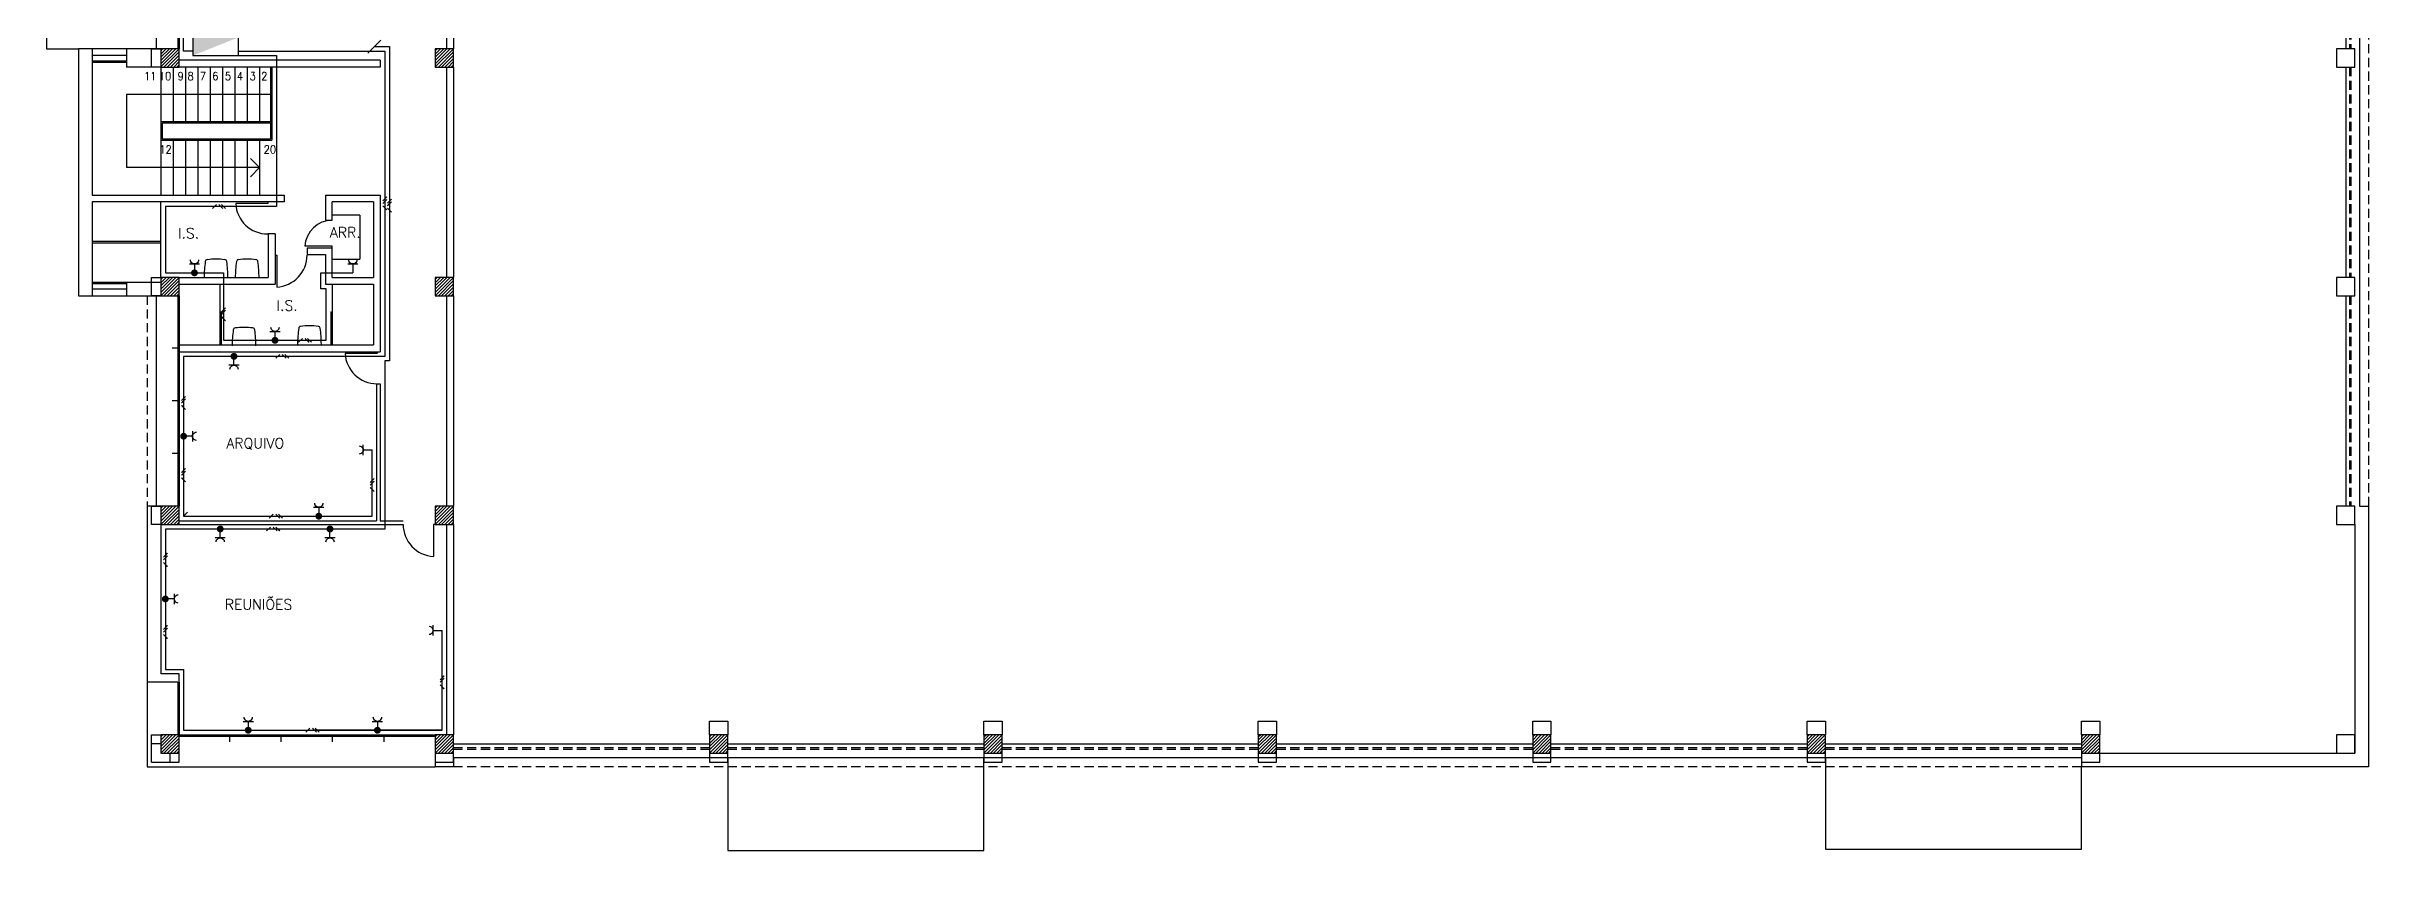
# Model space of a CAD drawing. Extents: x -9 to 600, y -23 to 65.
# Drawn here: x 392.5 to 443.3, y 10.8 to 28.4 of the extents above; entities that cross this region are included whole.
import ezdxf

# ---------------------------------------------------------------- set-up
doc = ezdxf.new("R2010")
doc.units = 0
doc.header["$LTSCALE"] = 0.8
doc.header["$MEASUREMENT"] = 0
doc.linetypes.add('HIDDEN', pattern=[0.375, 0.25, -0.125])
doc.layers.get('0').update_dxf_attribs({"color": 3, "linetype": 'CONTINUOUS'})
for name, color, linetype in [('0_FIOS', 3, 'CONTINUOUS'), ('Desenho base', 7, 'CONTINUOUS'), ('Quadros', 170, 'CONTINUOUS'), ('TOM', 4, 'CONTINUOUS'), ('Tomadas', 3, 'CONTINUOUS')]:
    doc.layers.add(name, color=color, linetype=linetype)
doc.styles.add('ROMANS', font='romans', dxfattribs={"width": 0.9})

# ---------------------------------------------------------------- blocks, each defined once
blk = doc.blocks.new('PE')
for p, q in [((5, 0), (5, 100)), ((0, 0), (5, 0))]:
    blk.add_line(p, q)
blk.add_arc((0, 0), 100, 0, 87.13402)
blk = doc.blocks.new('PD')
for p, q in [((-5, 0), (-5, 100)), ((0, 0), (-5, 0))]:
    blk.add_line(p, q)
blk.add_arc((0, 0), 100, 92.86598, 180)
blk = doc.blocks.new('*X26')
at = {"color": 0}
for p, q in [((15.8, 29.801), (16.199, 30.2)), ((15.8, 29.871), (16.129, 30.2)), ((15.8, 29.942), (16.058, 30.2)), ((15.8, 30.013), (15.987, 30.2)), ((15.8, 30.084), (15.916, 30.2)), ((15.8, 30.154), (15.846, 30.2)), ((15.87, 29.8), (16.2, 30.13)), ((15.941, 29.8), (16.2, 30.059)), ((16.011, 29.8), (16.2, 29.989)), ((16.082, 29.8), (16.2, 29.918)), ((16.153, 29.8), (16.2, 29.847))]:
    blk.add_line(p, q, dxfattribs=at)
blk = doc.blocks.new('QUAD')
for p, q in [((0, 0), (0, 0.4)), ((0, 0.4), (1, 0.4)), ((1, 0), (0, 0)), ((1, 0.4), (1, 0))]:
    blk.add_line(p, q)
blk.add_solid([(0, 0.4), (1, 0.4), (1, 0), (1, 0.4)])
blk = doc.blocks.new('MONO')
at = {"layer": '0_FIOS'}
for p, q in [((-3.36, -0.78), (-1.8, 0.78)), ((0.78, -0.78), (-0.78, 0.78)), ((1.8, -0.78), (0.24, 0.78))]:
    blk.add_line(p, q, dxfattribs=at)

msp = doc.modelspace()

# ---------------------------------------------------------------- linework, layer by layer
at = {"layer": 'Desenho base'}
for p, q in [((443.127, 47.948), (443.127, 18.348)), ((394.948, 34.54), (394.948, 28.348)), ((392.548, 32.948), (392.548, 28.348)), ((395.418, 32.948), (395.418, 28.348)), ((395.448, 32.948), (395.448, 28.348)), ((401.298, 32.948), (401.298, 28.348)), ((401.448, 32.948), (401.448, 28.348)), ((442.827, 32.948), (442.827, 28.348)), ((392.548, 28.348), (393.248, 28.348)), ((393.548, 28.348), (393.248, 28.348)), ((393.248, 28.348), (393.248, 22.948)), ((394.298, 28.348), (393.548, 28.348)), ((393.548, 28.348), (393.548, 25.148)), ((394.298, 28.198), (393.548, 28.198)), ((394.298, 28.078), (393.548, 28.078)), ((394.298, 28.048), (393.548, 28.048)), ((394.298, 28.348), (394.298, 27.948)), ((395.048, 28.348), (394.298, 28.348)), ((395.048, 27.948), (394.298, 27.948)), ((395.448, 28.348), (395.048, 28.348)), ((395.048, 28.348), (395.048, 27.948)), ((395.048, 27.948), (395.048, 26.748)), ((395.048, 27.948), (395.448, 27.948)), ((395.318, 27.948), (395.318, 26.748)), ((395.448, 27.948), (395.448, 28.348)), ((399.848, 28.098), (395.448, 28.098)), ((399.848, 27.948), (395.448, 27.948)), ((395.588, 27.948), (395.588, 26.748)), ((395.858, 27.948), (395.858, 26.748)), ((396.128, 27.948), (396.128, 26.748)), ((396.398, 27.948), (396.398, 26.748)), ((396.668, 27.948), (396.668, 26.748)), ((396.938, 27.948), (396.938, 26.748)), ((397.208, 27.948), (397.208, 26.748)), ((397.448, 27.948), (397.448, 26.378)), ((397.478, 27.948), (397.478, 26.348)), ((399.848, 28.098), (399.848, 27.948)), ((401.448, 28.348), (401.048, 28.348)), ((401.048, 28.348), (401.048, 27.948)), ((401.048, 27.948), (401.448, 27.948)), ((401.298, 27.948), (401.298, 23.348)), ((401.448, 27.948), (401.448, 28.348)), ((401.448, 27.948), (401.448, 23.348)), ((443.027, 28.348), (442.627, 28.348)), ((442.627, 28.348), (442.627, 27.948)), ((442.627, 27.948), (443.027, 27.948)), ((442.827, 27.948), (442.827, 23.348)), ((443.027, 27.948), (443.027, 28.348)), ((397.448, 27.348), (394.298, 27.348)), ((394.298, 27.348), (394.298, 25.748)), ((395.048, 26.748), (395.048, 26.348)), ((397.448, 26.748), (395.048, 26.748)), ((395.078, 26.718), (395.078, 26.378)), ((397.448, 26.718), (395.078, 26.718)), ((395.048, 26.348), (395.048, 25.148)), ((395.048, 26.348), (397.478, 26.348)), ((395.078, 26.378), (397.448, 26.378)), ((395.318, 26.348), (395.318, 25.148)), ((395.588, 26.348), (395.588, 25.148)), ((395.858, 26.348), (395.858, 25.148)), ((396.128, 26.348), (396.128, 25.148)), ((396.398, 26.348), (396.398, 25.148)), ((396.668, 26.348), (396.668, 25.148)), ((396.938, 26.348), (396.938, 25.148)), ((397.208, 25.748), (397.008, 25.948)), ((397.208, 26.348), (397.208, 25.148)), ((397.208, 25.748), (394.298, 25.748)), ((397.208, 25.748), (397.008, 25.548)), ((393.548, 25.148), (397.748, 25.148)), ((397.748, 24.998), (393.548, 24.998)), ((393.548, 24.998), (393.548, 22.948)), ((395.048, 23.348), (395.048, 24.998)), ((397.748, 25.148), (397.748, 24.998)), ((398.648, 25.148), (399.848, 25.148)), ((398.648, 25.148), (398.648, 24.598)), ((398.798, 24.598), (398.798, 24.998)), ((399.698, 24.998), (398.798, 24.998)), ((399.698, 24.998), (399.698, 23.348)), ((399.848, 25.148), (399.848, 21.723)), ((398.648, 24.598), (398.798, 24.598)), ((399.398, 24.708), (398.798, 24.708)), ((399.398, 24.708), (399.398, 23.748)), ((393.548, 24.138), (395.048, 24.138)), ((393.548, 24.108), (395.048, 24.108)), ((397.548, 24.298), (397.398, 24.298)), ((397.398, 24.298), (397.398, 23.348)), ((397.548, 24.298), (397.548, 23.198)), ((398.248, 23.998), (398.248, 23.848)), ((398.248, 23.998), (398.798, 23.998)), ((398.798, 23.348), (398.798, 23.998)), ((398.248, 23.848), (398.648, 23.848)), ((398.648, 23.848), (398.648, 23.198)), ((398.798, 23.748), (399.398, 23.748)), ((393.248, 22.948), (393.548, 22.948)), ((393.548, 23.248), (394.298, 23.248)), ((393.548, 23.218), (394.298, 23.218)), ((393.548, 23.098), (394.298, 23.098)), ((393.548, 22.948), (394.298, 22.948)), ((394.298, 23.248), (394.298, 22.948)), ((394.298, 23.248), (395.048, 23.248)), ((394.298, 22.948), (395.048, 22.948)), ((394.948, 22.948), (394.948, 18.348)), ((395.448, 23.348), (395.048, 23.348)), ((395.048, 23.348), (395.048, 22.948)), ((395.048, 22.948), (395.448, 22.948)), ((395.418, 22.948), (395.418, 18.348)), ((395.448, 23.348), (397.398, 23.348)), ((395.448, 22.948), (395.448, 23.348)), ((395.448, 23.198), (397.548, 23.198)), ((395.448, 22.948), (395.448, 18.348)), ((396.348, 21.873), (396.348, 23.198)), ((398.648, 23.198), (399.698, 23.198)), ((398.798, 23.348), (399.698, 23.348)), ((398.798, 23.198), (398.798, 21.873)), ((399.698, 23.198), (399.698, 21.873)), ((401.448, 23.348), (401.048, 23.348)), ((401.048, 23.348), (401.048, 22.948)), ((401.048, 22.948), (401.448, 22.948)), ((401.298, 22.948), (401.298, 18.348)), ((401.448, 22.948), (401.448, 23.348)), ((401.448, 22.948), (401.448, 18.348)), ((443.027, 23.348), (442.627, 23.348)), ((442.627, 23.348), (442.627, 22.948)), ((442.627, 22.948), (443.027, 22.948)), ((442.827, 22.948), (442.827, 18.348)), ((443.027, 22.948), (443.027, 23.348)), ((396.348, 22.598), (396.378, 22.598)), ((396.378, 21.873), (396.378, 22.598)), ((398.768, 22.598), (398.798, 22.598)), ((398.768, 22.598), (398.768, 21.873)), ((395.448, 21.873), (399.698, 21.873)), ((395.448, 21.798), (395.298, 21.798)), ((395.448, 21.723), (399.848, 21.723)), ((399.768, 21.023), (399.848, 21.023)), ((395.448, 20.648), (395.298, 20.648)), ((395.448, 19.498), (395.298, 19.498)), ((394.748, 18.348), (394.748, 14.498)), ((395.048, 18.348), (394.748, 18.348)), ((395.448, 18.348), (395.048, 18.348)), ((395.048, 18.348), (395.048, 17.948)), ((395.448, 17.948), (395.448, 18.348)), ((401.448, 18.348), (401.048, 18.348)), ((401.048, 18.348), (401.048, 17.948)), ((401.448, 17.948), (401.448, 18.348)), ((443.027, 18.348), (442.627, 18.348)), ((442.627, 18.348), (442.627, 17.948)), ((443.027, 17.948), (443.027, 18.348)), ((443.127, 18.348), (443.327, 18.348)), ((443.327, 18.348), (443.327, 12.648)), ((395.048, 17.948), (395.048, 14.678)), ((395.048, 17.948), (395.448, 17.948)), ((401.048, 17.948), (401.448, 17.948)), ((401.298, 17.948), (401.298, 13.348)), ((401.448, 17.948), (401.448, 13.348)), ((442.627, 17.948), (443.027, 17.948)), ((443.027, 17.948), (443.027, 12.948)), ((394.748, 14.498), (394.748, 12.648)), ((395.418, 14.498), (394.748, 14.498)), ((395.448, 14.678), (395.048, 14.678)), ((395.418, 14.498), (395.418, 13.348)), ((395.448, 14.498), (395.448, 14.678)), ((395.448, 14.498), (395.448, 13.348)), ((394.848, 13.348), (395.048, 13.348)), ((394.848, 12.748), (394.848, 13.348)), ((395.448, 13.348), (395.048, 13.348)), ((395.048, 13.348), (395.048, 12.948)), ((395.448, 13.348), (401.048, 13.348)), ((395.448, 12.948), (395.448, 13.348)), ((395.448, 13.318), (401.048, 13.318)), ((396.548, 13.348), (396.548, 13.198)), ((397.673, 13.348), (397.673, 13.198)), ((398.798, 13.348), (398.798, 13.198)), ((399.923, 13.348), (399.923, 13.198)), ((401.448, 13.348), (401.048, 13.348)), ((401.048, 13.348), (401.048, 12.948)), ((401.448, 12.948), (401.448, 13.348)), ((407.448, 13.348), (407.048, 13.348)), ((407.048, 13.348), (407.048, 12.948)), ((407.448, 12.948), (407.448, 13.348)), ((413.448, 13.348), (413.048, 13.348)), ((413.048, 13.348), (413.048, 12.948)), ((413.448, 12.948), (413.448, 13.348)), ((419.448, 13.348), (419.048, 13.348)), ((419.048, 13.348), (419.048, 12.948)), ((419.448, 12.948), (419.448, 13.348)), ((425.448, 13.348), (425.048, 13.348)), ((425.048, 13.348), (425.048, 12.948)), ((425.448, 12.948), (425.448, 13.348)), ((431.448, 13.348), (431.048, 13.348)), ((431.048, 13.348), (431.048, 12.948)), ((431.448, 12.948), (431.448, 13.348)), ((437.448, 13.348), (437.048, 13.348)), ((437.048, 13.348), (437.048, 12.948)), ((437.448, 12.948), (437.448, 13.348)), ((443.027, 13.348), (442.627, 13.348)), ((442.627, 13.348), (442.627, 12.948)), ((443.027, 12.948), (443.027, 13.348)), ((395.048, 13.148), (394.848, 13.148)), ((394.848, 12.748), (395.448, 12.748)), ((395.048, 12.948), (395.448, 12.948)), ((395.248, 12.948), (395.248, 12.748)), ((395.448, 12.748), (395.448, 12.948)), ((401.048, 12.948), (401.048, 12.648)), ((401.048, 12.948), (401.448, 12.948)), ((401.448, 13.148), (407.048, 13.148)), ((437.048, 12.848), (401.448, 12.848)), ((401.448, 12.848), (401.448, 12.648)), ((407.048, 12.948), (407.448, 12.948)), ((407.448, 13.148), (413.048, 13.148)), ((407.448, 12.848), (407.448, 10.818)), ((413.048, 12.948), (413.448, 12.948)), ((413.048, 10.818), (413.048, 12.848)), ((413.448, 13.148), (419.048, 13.148)), ((419.048, 12.948), (419.448, 12.948)), ((419.448, 13.148), (425.048, 13.148)), ((425.048, 12.948), (425.448, 12.948)), ((425.448, 13.148), (431.048, 13.148)), ((431.048, 12.948), (431.448, 12.948)), ((431.448, 13.148), (437.048, 13.148)), ((431.448, 12.848), (431.448, 10.848)), ((437.048, 12.948), (437.448, 12.948)), ((437.048, 12.848), (437.048, 12.648)), ((437.448, 12.948), (443.027, 12.948)), ((442.627, 12.948), (443.027, 12.948)), ((394.748, 12.648), (401.048, 12.648)), ((401.448, 12.648), (401.048, 12.648)), ((437.048, 10.848), (437.048, 12.648)), ((443.327, 12.648), (437.048, 12.648)), ((407.448, 10.818), (413.048, 10.818)), ((431.448, 10.848), (437.048, 10.848))]:
    msp.add_line(p, q, dxfattribs=at)
at = {"layer": 'Desenho base', "linetype": 'HIDDEN'}
for p, q in [((443.327, 47.948), (443.327, 18.348)), ((442.907, 32.948), (442.907, 28.348)), ((442.937, 32.948), (442.937, 28.348)), ((442.907, 27.948), (442.907, 23.348)), ((442.937, 27.948), (442.937, 23.348)), ((394.748, 22.948), (394.748, 18.348)), ((442.907, 22.948), (442.907, 18.348)), ((442.937, 22.948), (442.937, 18.348)), ((401.448, 13.068), (407.048, 13.068)), ((401.448, 13.038), (407.048, 13.038)), ((407.448, 13.068), (413.048, 13.068)), ((407.448, 13.038), (413.048, 13.038)), ((413.448, 13.068), (419.048, 13.068)), ((413.448, 13.038), (419.048, 13.038)), ((419.448, 13.068), (425.048, 13.068)), ((419.448, 13.038), (425.048, 13.038)), ((425.448, 13.068), (431.048, 13.068)), ((425.448, 13.038), (431.048, 13.038)), ((431.448, 13.068), (437.048, 13.068)), ((431.448, 13.038), (437.048, 13.038)), ((437.048, 12.648), (401.448, 12.648))]:
    msp.add_line(p, q, dxfattribs=at)
at = {"layer": 'Desenho base', "linetype": 'Continuous'}
for p, q in [((399.768, 21.023), (399.768, 18.028)), ((399.848, 21.023), (399.848, 18.028)), ((395.448, 18.028), (399.768, 18.028)), ((395.448, 17.948), (400.348, 17.948)), ((399.848, 18.028), (400.348, 18.028))]:
    msp.add_line(p, q, dxfattribs=at)
at = {"layer": 'Desenho base'}
for points in [[(395.048, 27.948), (394.848, 27.948), (394.848, 28.348), (395.048, 28.348)], [(395.048, 22.948), (394.848, 22.948), (394.848, 23.348), (395.048, 23.348)], [(395.048, 17.948), (394.848, 17.948), (394.848, 18.348), (395.048, 18.348)], [(407.048, 13.348), (407.048, 13.648), (407.448, 13.648), (407.448, 13.348)], [(413.048, 13.348), (413.048, 13.648), (413.448, 13.648), (413.448, 13.348)], [(419.048, 13.348), (419.048, 13.648), (419.448, 13.648), (419.448, 13.348)], [(425.048, 13.348), (425.048, 13.648), (425.448, 13.648), (425.448, 13.348)], [(431.048, 13.348), (431.048, 13.648), (431.448, 13.648), (431.448, 13.348)], [(437.048, 13.348), (437.048, 13.648), (437.448, 13.648), (437.448, 13.348)], [(401.048, 12.948), (401.048, 12.748), (401.448, 12.748), (401.448, 12.948)], [(407.048, 12.948), (407.048, 12.748), (407.448, 12.748), (407.448, 12.948)], [(413.048, 12.948), (413.048, 12.748), (413.448, 12.748), (413.448, 12.948)], [(419.048, 12.948), (419.048, 12.748), (419.448, 12.748), (419.448, 12.948)], [(425.048, 12.948), (425.048, 12.748), (425.448, 12.748), (425.448, 12.948)], [(431.048, 12.948), (431.048, 12.748), (431.448, 12.748), (431.448, 12.948)], [(437.048, 12.948), (437.048, 12.748), (437.448, 12.748), (437.448, 12.948)]]:
    msp.add_lwpolyline(points, dxfattribs=at)
for points in [[(395.048, 27.948), (395.448, 27.948), (395.448, 28.348), (395.048, 28.348)], [(401.048, 27.948), (401.448, 27.948), (401.448, 28.348), (401.048, 28.348)], [(395.048, 22.948), (395.448, 22.948), (395.448, 23.348), (395.048, 23.348)], [(401.048, 22.948), (401.448, 22.948), (401.448, 23.348), (401.048, 23.348)], [(395.048, 17.948), (395.448, 17.948), (395.448, 18.348), (395.048, 18.348)], [(401.048, 17.948), (401.448, 17.948), (401.448, 18.348), (401.048, 18.348)], [(395.048, 12.948), (395.448, 12.948), (395.448, 13.348), (395.048, 13.348)], [(401.048, 12.948), (401.448, 12.948), (401.448, 13.348), (401.048, 13.348)], [(407.048, 12.948), (407.448, 12.948), (407.448, 13.348), (407.048, 13.348)], [(413.048, 12.948), (413.448, 12.948), (413.448, 13.348), (413.048, 13.348)], [(419.048, 12.948), (419.448, 12.948), (419.448, 13.348), (419.048, 13.348)], [(425.048, 12.948), (425.448, 12.948), (425.448, 13.348), (425.048, 13.348)], [(431.048, 12.948), (431.448, 12.948), (431.448, 13.348), (431.048, 13.348)], [(437.048, 12.948), (437.448, 12.948), (437.448, 13.348), (437.048, 13.348)]]:
    msp.add_lwpolyline(points, close=True, dxfattribs=at)
at = {"layer": 'Desenho base', "linetype": 'Continuous'}
for centre, radius, start, end in [((398.396, 23.348), 2.4, 171.6718, 180), ((396.069, 23.689), 0.048, 96.9277, 171.6718), ((396.256, 22.148), 1.6, 83.0723, 96.9277), ((396.443, 23.689), 0.048, 8.3282, 83.0723), ((394.116, 23.348), 2.4, 0, 8.3281), ((399.077, 23.348), 2.4, 171.6718, 180), ((396.75, 23.689), 0.048, 96.9277, 171.6718), ((396.937, 22.148), 1.6, 83.0723, 96.9277), ((397.124, 23.689), 0.048, 8.3282, 83.0723), ((394.797, 23.348), 2.4, 0, 8.3281), ((399.008, 21.856), 2.4, 171.6718, 180), ((396.68, 22.197), 0.048, 96.9277, 171.6718), ((396.868, 20.656), 1.6, 83.0723, 96.9277), ((397.055, 22.197), 0.048, 8.3282, 83.0723), ((394.728, 21.856), 2.4, 0, 8.3281), ((400.439, 21.89), 2.4, 171.6718, 180), ((398.112, 22.231), 0.048, 96.9277, 171.6718), ((398.299, 20.69), 1.6, 83.0723, 96.9277), ((398.486, 22.231), 0.048, 8.3282, 83.0723), ((396.159, 21.89), 2.4, 0, 8.3281)]:
    msp.add_arc(centre, radius, start, end, dxfattribs=at)
at = {"layer": 'TOM'}
for p, q in [((395.673, 23.642), (395.897, 23.642)), ((395.673, 23.642), (395.897, 23.642)), ((395.785, 23.642), (395.785, 23.448)), ((399.136, 23.642), (399.359, 23.642)), ((399.136, 23.642), (399.359, 23.642)), ((399.158, 23.732), (399.158, 23.751)), ((399.248, 23.642), (399.248, 23.448)), ((399.337, 23.732), (399.337, 23.751)), ((397.433, 22.167), (397.657, 22.167)), ((397.433, 22.167), (397.657, 22.167)), ((397.545, 22.167), (397.545, 21.973)), ((396.759, 21.429), (396.536, 21.429)), ((396.759, 21.429), (396.536, 21.429)), ((396.648, 21.429), (396.648, 21.623)), ((395.742, 19.876), (395.548, 19.876)), ((395.742, 19.987), (395.742, 19.764)), ((395.742, 19.987), (395.742, 19.764)), ((399.473, 19.464), (399.473, 19.687)), ((399.473, 19.464), (399.473, 19.687)), ((399.473, 19.576), (399.668, 19.576)), ((398.391, 18.322), (398.615, 18.322)), ((398.391, 18.322), (398.615, 18.322)), ((398.503, 18.322), (398.503, 18.128)), ((396.348, 17.654), (396.348, 17.848)), ((398.748, 17.654), (398.748, 17.848)), ((396.459, 17.654), (396.236, 17.654)), ((396.459, 17.654), (396.236, 17.654)), ((398.859, 17.654), (398.636, 17.654)), ((398.859, 17.654), (398.636, 17.654)), ((395.342, 16.319), (395.148, 16.319)), ((395.342, 16.431), (395.342, 16.207)), ((395.342, 16.431), (395.342, 16.207)), ((401.003, 15.519), (401.003, 15.743)), ((401.003, 15.519), (401.003, 15.743)), ((401.003, 15.631), (401.198, 15.631)), ((396.848, 13.642), (397.072, 13.642)), ((396.848, 13.642), (397.072, 13.642)), ((396.96, 13.642), (396.96, 13.448)), ((399.673, 13.642), (399.897, 13.642)), ((399.673, 13.642), (399.897, 13.642)), ((399.785, 13.642), (399.785, 13.448))]:
    msp.add_line(p, q, dxfattribs=at)
at = {"layer": 'TOM', "extrusion": (0, 0, -1)}
for centre, major_axis in [((395.785, 23.732), (0.0633, 0.0633)), ((399.248, 23.732), (0.0633, 0.0633)), ((397.545, 22.257), (0.0633, 0.0633)), ((396.648, 21.339), (-0.0633, -0.0633)), ((395.831, 19.876), (0.0633, -0.0633)), ((399.384, 19.576), (-0.0633, 0.0633)), ((398.503, 18.412), (0.0633, 0.0633)), ((396.348, 17.564), (-0.0633, -0.0633)), ((398.748, 17.564), (-0.0633, -0.0633)), ((395.431, 16.319), (0.0633, -0.0633)), ((400.914, 15.631), (-0.0633, 0.0633)), ((396.96, 13.732), (0.0633, 0.0633)), ((399.785, 13.732), (0.0633, 0.0633))]:
    msp.add_ellipse(centre, major_axis=major_axis, ratio=1, start_param=0.785398, end_param=3.926991, dxfattribs=at)
at = {"layer": 'Tomadas'}
for p, q in [((395.548, 28.298), (395.548, 43.398)), ((399.858, 28.536, 2.8), (399.572, 28.252, 2.8)), ((395.748, 28.298), (395.548, 28.298)), ((396.748, 28.298), (398.677, 28.298)), ((396.748, 28.298), (399.948, 28.298)), ((396.748, 28.198), (397.578, 28.198)), ((397.578, 28.198), (397.578, 24.898)), ((399.715, 28.394, 2.8), (400.048, 28.398)), ((399.948, 28.298), (399.948, 21.723)), ((400.048, 28.398), (400.048, 21.523)), ((397.578, 24.898), (395.148, 24.898)), ((395.148, 24.898), (395.148, 23.448)), ((396.176, 24.855), (396.263, 24.941)), ((396.319, 24.941), (396.406, 24.855)), ((396.376, 24.941), (396.462, 24.855)), ((397.578, 25.148), (397.578, 24.898)), ((399.904, 25.024), (399.991, 25.11)), ((399.904, 24.967), (399.991, 25.054)), ((399.991, 24.824), (399.904, 24.911)), ((400.004, 24.974), (400.091, 25.06)), ((400.004, 24.917), (400.091, 25.004)), ((400.091, 24.774), (400.004, 24.861)), ((395.148, 23.448), (396.423, 23.448)), ((396.423, 23.448), (396.423, 23.198)), ((398.548, 23.098), (398.548, 23.448)), ((398.548, 23.448), (398.898, 23.448)), ((398.898, 23.448), (399.248, 23.448)), ((396.423, 23.198), (396.423, 21.973)), ((398.668, 23.098), (398.548, 23.098)), ((398.668, 21.973), (398.668, 23.098)), ((396.379, 22.599), (396.466, 22.685)), ((396.379, 22.542), (396.466, 22.629)), ((396.466, 22.399), (396.379, 22.486)), ((396.423, 21.973), (398.668, 21.973)), ((398.059, 21.93), (398.146, 22.016)), ((398.202, 22.016), (398.289, 21.93)), ((398.259, 22.016), (398.346, 21.93)), ((399.948, 21.623), (395.548, 21.623)), ((395.548, 21.623), (395.548, 18.128)), ((397.748, 21.623), (395.548, 21.623)), ((397.561, 21.58), (397.648, 21.666)), ((397.704, 21.666), (397.791, 21.58)), ((397.761, 21.666), (397.847, 21.58)), ((399.948, 21.723), (399.948, 21.623)), ((400.048, 21.523), (399.948, 21.523)), ((399.948, 21.523), (399.948, 17.948)), ((395.504, 20.661), (395.591, 20.748)), ((395.504, 20.605), (395.591, 20.691)), ((395.591, 20.461), (395.504, 20.548)), ((399.668, 18.128), (399.668, 19.576)), ((395.504, 19.082), (395.591, 19.168)), ((395.504, 19.025), (395.591, 19.112)), ((395.591, 18.882), (395.504, 18.969)), ((399.624, 18.865), (399.711, 18.952)), ((399.624, 18.808), (399.711, 18.895)), ((399.711, 18.665), (399.624, 18.752)), ((399.948, 17.848), (395.148, 17.848)), ((395.148, 17.848), (395.148, 14.778)), ((395.548, 18.128), (395.634, 18.215)), ((395.548, 18.128), (399.668, 18.128)), ((397.361, 17.805), (397.448, 17.891)), ((397.504, 17.891), (397.591, 17.805)), ((397.561, 17.891), (397.647, 17.805)), ((397.564, 18.171), (397.651, 18.085)), ((397.621, 18.171), (397.707, 18.085)), ((399.948, 17.948), (399.948, 17.848)), ((395.104, 17.23), (395.191, 17.317)), ((395.104, 17.173), (395.191, 17.26)), ((395.191, 17.03), (395.104, 17.117)), ((395.104, 15.652), (395.191, 15.739)), ((395.104, 15.595), (395.191, 15.682)), ((395.191, 15.452), (395.104, 15.539)), ((401.198, 13.448), (401.198, 15.631)), ((395.148, 14.778), (395.448, 14.778)), ((395.448, 14.778), (395.548, 14.778)), ((395.548, 14.778), (395.548, 13.448)), ((401.154, 14.553), (401.241, 14.639)), ((401.154, 14.496), (401.241, 14.583)), ((401.241, 14.353), (401.154, 14.44)), ((395.548, 13.448), (401.198, 13.448)), ((398.223, 13.405), (398.31, 13.491)), ((398.366, 13.491), (398.453, 13.405)), ((401.198, 13.448), (398.373, 13.448)), ((398.423, 13.491), (398.509, 13.405))]:
    msp.add_line(p, q, dxfattribs=at)
at = {"layer": 'Tomadas', "ltscale": 0.5, "const_width": 0.075}
for points in [[(395.785, 23.411, -1), (395.785, 23.486, -1)], [(397.545, 21.936, -1), (397.545, 22.011, -1)], [(396.648, 21.661, -1), (396.648, 21.586, -1)], [(395.51, 19.876, -1), (395.585, 19.876, -1)], [(396.348, 17.886, -1), (396.348, 17.811, -1)], [(398.503, 18.091, -1), (398.503, 18.166, -1)], [(398.748, 17.886, -1), (398.748, 17.811, -1)], [(395.11, 16.319, -1), (395.185, 16.319, -1)], [(396.96, 13.411, -1), (396.96, 13.486, -1)], [(399.785, 13.411, -1), (399.785, 13.486, -1)]]:
    msp.add_lwpolyline(points, format="xyb", close=True, dxfattribs=at)

# ---------------------------------------------------------------- block references
at = {"layer": 'Desenho base'}
for p in [(379.248, -1.852), (385.248, -1.852), (379.248, -6.852), (385.248, -6.852), (379.248, -11.852), (385.248, -11.852), (379.248, -16.852), (385.248, -16.852), (391.248, -16.852), (397.248, -16.852), (403.248, -16.852), (409.248, -16.852), (415.248, -16.852), (421.248, -16.852)]:
    msp.add_blockref('*X26', p, dxfattribs=at)
for name, p, xscale, yscale, zscale, rotation in [('PD', (397.386, 24.998), 0.006999999999999999, 0.006999999999999999, 0.006999999999999999, 90), ('PE', (398.798, 23.998), 0.006, 0.006, 0.006, 90), ('PD', (397.548, 23.838), 0.006999999999999999, 0.006999999999999999, 0.006999999999999999, 180), ('PD', (399.777, 21.723), 0.006999999999999999, 0.006999999999999999, 0.006999999999999999, 90), ('PE', (401.048, 17.948), 0.006999999999999999, 0.006999999999999999, 0.006999999999999999, 180)]:
    msp.add_blockref(name, p, dxfattribs=dict(at, xscale=xscale, yscale=yscale, zscale=zscale, rotation=rotation))
at = {"layer": 'Quadros', "ltscale": 0.5, "xscale": -1, "rotation": 359.9999999999873}
msp.add_blockref('QUAD', (396.748, 28.198), dxfattribs=at)
at = {"layer": 'Tomadas', "xscale": 0.05560094617944675, "yscale": 0.05560094617944675, "zscale": 0.05560094617944675}
for p in [(396.363, 24.898), (398.246, 21.973), (397.748, 21.623), (397.548, 17.848), (397.608, 18.128), (398.409, 13.448)]:
    msp.add_blockref('MONO', p, dxfattribs=at)
at = {"layer": 'Tomadas', "xscale": 0.05560094617944675, "yscale": 0.05560094617944675, "zscale": 0.05560094617944675, "rotation": 90}
for p in [(399.948, 25.011), (400.048, 24.961), (396.423, 22.586), (395.548, 20.648), (395.548, 19.069), (399.668, 18.852), (395.148, 17.217), (395.148, 15.639), (401.198, 14.54)]:
    msp.add_blockref('MONO', p, dxfattribs=at)

# ---------------------------------------------------------------- texts
at = {"layer": 'Desenho base', "style": 'ROMANS', "width": 0.9}
for s, p in [('11', (394.681, 27.662)), ('10', (395.007, 27.662)), ('9', (395.417, 27.662)), ('8', (395.631, 27.662)), ('7', (395.901, 27.662)), ('6', (396.172, 27.662)), ('5', (396.451, 27.662)), ('4', (396.712, 27.662)), ('3', (396.992, 27.662)), ('2', (397.243, 27.662)), ('12', (395.016, 26.059)), ('20', (397.299, 26.059))]:
    msp.add_text(s, height=0.175, dxfattribs=at).set_placement(p)
at = {"layer": 'Desenho base', "style": 'ROMANS'}
for s, p in [('I.S.', (395.423, 24.201)), ('ARR.', (398.745, 24.22)), ('I.S.', (397.579, 22.621)), ('ARQUIVO', (396.483, 19.611)), ('REUNIÕES', (396.448, 16.088))]:
    msp.add_text(s, height=0.225, dxfattribs=at).set_placement(p)

doc.saveas('drawing.dxf')
